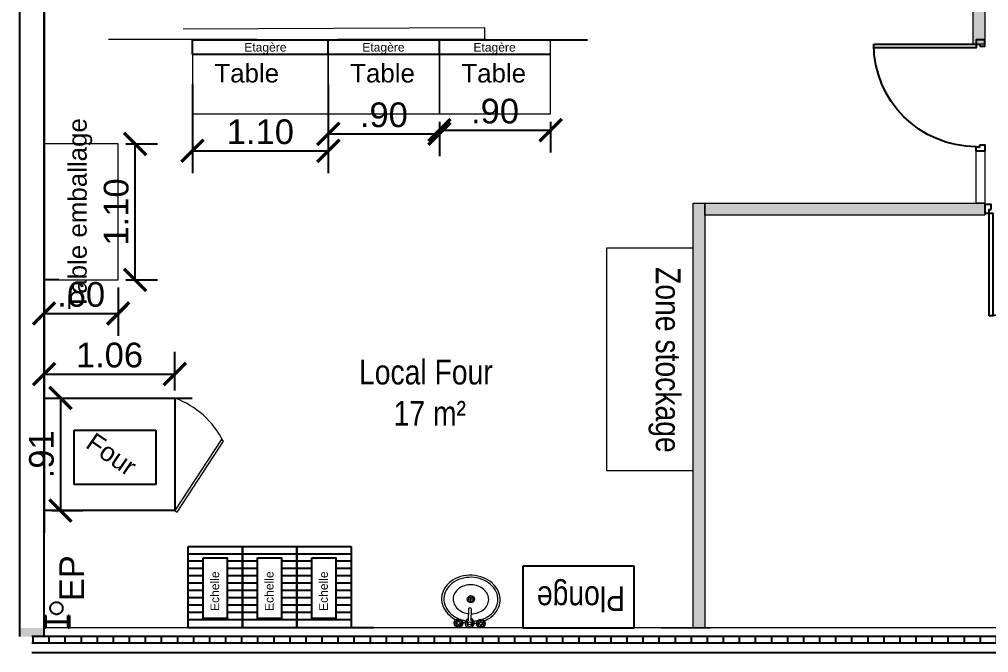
# Model space of a CAD drawing. Header units: millimetres. Extents: x 15590 to 15992, y 1055 to 1132.
# Drawn here: x 15840.9 to 15848.75, y 1070.5 to 1075.63 of the extents above; entities that cross this region are included whole.
import ezdxf

# ---------------------------------------------------------------- set-up
doc = ezdxf.new("R2010")
doc.units = ezdxf.units.MM
doc.header["$MEASUREMENT"] = 0
doc.linetypes.add('Tirets', pattern=[0.004586, 0.002822, -0.001764])
doc.layers.get('0').update_dxf_attribs({"lineweight": 9})
for name, color, linetype in [('05_Textes', 7, 'Continuous'), ('Cotation', 7, 'Continuous'), ('DRAUF', 7, 'Continuous'), ('EP', 7, 'Continuous'), ('Gondoles.VETTI', 7, 'Continuous'), ('MENUISERIES_INT', 1, 'Continuous'), ('murs exterieurs.P', 7, 'Continuous'), ('PORTES', 15, 'Continuous'), ('structure', 7, 'Continuous')]:
    doc.layers.add(name, color=color, linetype=linetype)
doc.layers.add('DM cloison', color=7, linetype='Continuous', lineweight=9)
doc.layers.add('DM sanitaire', color=7, linetype='Continuous', lineweight=9)
doc.styles.add('Arial Narrow', font='ARIALN.TTF', dxfattribs={"height": 0.3})
doc.styles.add('GENERATED_STYLE_2', font='')
doc.styles.get("Standard").update_dxf_attribs({"font": 'swiss.ttf', "height": 0.2})
doc.styles.get('GENERATED_STYLE_2').set_extended_font_data('Arial Occidental')
doc.dimstyles.get("Standard").update_dxf_attribs({"dimtxt": 0.2, "dimasz": 0.18, "dimexe": 0.18, "dimexo": 0.0625, "dimgap": 0.05, "dimtad": 1, "dimzin": 4, "dimdsep": 46, "dimtxsty": 'Standard', "dimblk": 'ARCHTICK', "dimcen": 0.09, "dimadec": 0, "dimazin": 0, "dimtfac": 1, "dimtofl": 0, "dimtmove": 0, "dimatfit": 3, "dimfxl": 1, "dimtolj": 1, "dimtzin": 0, "dimarcsym": 0})

# ---------------------------------------------------------------- blocks, each defined once
blk = doc.blocks.new('*U391')
at = {"layer": 'DM cloison'}
blk.add_hatch(color=2, dxfattribs=at).paths.add_polyline_path([(-2340, 96), (-2340, 0), (1096, 0), (1096, 96)])
blk.add_lwpolyline([(-2340, 0), (1096, 0), (1096, 96), (-2340, 96)], close=True, dxfattribs=at)
blk = doc.blocks.new('*U393')
at = {"layer": 'DM cloison'}
blk.add_hatch(color=2, dxfattribs=at).paths.add_polyline_path([(-1267.3, 96), (-1267.3, 0), (1000, 0), (1000, 96)])
blk.add_lwpolyline([(-1267.3, 0), (1000, 0), (1000, 96), (-1267.3, 96)], close=True, dxfattribs=at)
blk = doc.blocks.new('A$C575D08F3')
at = {"layer": 'PORTES'}
for points in [[(-85, 3), (-85, 7), (-90, 7), (-90, 0), (-86.5, 0), (-86.5, 3)], [(-3.5, -83), (-3.5, 0), (-6.5, 0), (-6.5, -83)], [(-5, 3), (-5, 7), (0, 7), (0, 0), (-3.5, 0), (-3.5, 3)]]:
    blk.add_lwpolyline(points, close=True, dxfattribs=at)
blk.add_arc((-3.5, 0), 83, 180, 270, dxfattribs=at)
blk = doc.blocks.new('A$C15235E4B')
at = {"layer": 'DRAUF', "color": 32}
for p, q in [((0, 0), (0, 0.66)), ((0, 0.66), (0.44, 0.66)), ((0, 0.66), (0.44, 0.66)), ((0.44, 0.66), (0.44, 0)), ((0, 0.6007), (0.44, 0.6007)), ((0, 0.6007), (0.44, 0.6007)), ((0, 0.5414), (0.1239, 0.5414)), ((0, 0.5414), (0.1239, 0.5414)), ((0, 0.4821), (0.1239, 0.4821)), ((0, 0.4821), (0.1239, 0.4821)), ((0.316, 0.5414), (0.44, 0.5414)), ((0.316, 0.5414), (0.44, 0.5414)), ((0.316, 0.4821), (0.44, 0.4821)), ((0.316, 0.4821), (0.44, 0.4821)), ((0, 0.4229), (0.1239, 0.4229)), ((0, 0.4229), (0.1239, 0.4229)), ((0.316, 0.4229), (0.44, 0.4229)), ((0.316, 0.4229), (0.44, 0.4229)), ((0, 0.3636), (0.1239, 0.3636)), ((0, 0.3636), (0.1239, 0.3636)), ((0.316, 0.3636), (0.44, 0.3636)), ((0.316, 0.3636), (0.44, 0.3636)), ((0, 0.3043), (0.1239, 0.3043)), ((0, 0.3043), (0.1239, 0.3043)), ((0, 0.245), (0.1239, 0.245)), ((0, 0.245), (0.1239, 0.245)), ((0.316, 0.3043), (0.44, 0.3043)), ((0.316, 0.3043), (0.44, 0.3043)), ((0.316, 0.245), (0.44, 0.245)), ((0.316, 0.245), (0.44, 0.245)), ((0, 0.1857), (0.1239, 0.1857)), ((0, 0.1857), (0.1239, 0.1857)), ((0.316, 0.1857), (0.44, 0.1857)), ((0.316, 0.1857), (0.44, 0.1857)), ((0, 0.1264), (0.1239, 0.1264)), ((0, 0.1264), (0.1239, 0.1264)), ((0.316, 0.1264), (0.44, 0.1264)), ((0.316, 0.1264), (0.44, 0.1264)), ((0, 0.0671), (0.44, 0.0671)), ((0, 0.0671), (0.44, 0.0671)), ((0.44, 0), (0, 0))]:
    blk.add_line(p, q, dxfattribs=at)
blk.add_lwpolyline([(0.1239, 0.5672), (0.316, 0.5672), (0.316, 0.0762), (0.1239, 0.0762)], close=True, dxfattribs=at)
at = {"insert": (0.1822, 0.1368), "char_height": 0.07, "width": 6.225749, "attachment_point": 1, "rotation": 90}
blk.add_mtext('Echelle', dxfattribs=at)
blk = doc.blocks.new('_ArchTick')
at = {"color": 0, "linetype": 'ByBlock', "const_width": 0.15}
blk.add_lwpolyline([(-0.5, -0.5), (0.5, 0.5)], dxfattribs=at)
blk = doc.blocks.new('*D407')
at = {"color": 0, "lineweight": -2, "transparency": 16777216}
for p, q in [((15841.1659, 1072.5637), (15841.4159, 1072.5637)), ((15841.2359, 1072.5637), (15841.2359, 1071.6537)), ((15841.1659, 1071.6537), (15841.4159, 1071.6537))]:
    blk.add_line(p, q, dxfattribs=at)
at = {"layer": 'DEFPOINTS', "color": 0, "transparency": 16777216}
for p in [(15841.1034, 1072.5637), (15841.1034, 1071.6537), (15841.2359, 1071.6537)]:
    blk.add_point(p, dxfattribs=at)
at = {"color": 0, "lineweight": -2, "transparency": 16777216, "xscale": 0.18, "yscale": 0.18, "zscale": 0.18}
for p, rotation in [((15841.2359, 1072.5637), 90), ((15841.2359, 1071.6537), 270)]:
    blk.add_blockref('_ArchTick', p, dxfattribs=dict(at, rotation=rotation))
at = {"color": 0, "transparency": 16777216, "insert": (15841.0831, 1072.1087), "char_height": 0.2, "attachment_point": 5, "rotation": 90}
blk.add_mtext('\\A1;.91', dxfattribs=at)
blk = doc.blocks.new('*D408')
at = {"color": 0, "lineweight": -2, "transparency": 16777216}
for p, q in [((15841.1034, 1072.6262), (15841.1034, 1072.9382)), ((15842.1624, 1072.6262), (15842.1624, 1072.9382)), ((15841.1034, 1072.7582), (15842.1624, 1072.7582))]:
    blk.add_line(p, q, dxfattribs=at)
at = {"layer": 'DEFPOINTS', "color": 0, "transparency": 16777216}
for p in [(15842.1624, 1072.7582), (15841.1034, 1072.5637), (15842.1624, 1072.5637)]:
    blk.add_point(p, dxfattribs=at)
at = {"color": 0, "lineweight": -2, "transparency": 16777216, "xscale": 0.18, "yscale": 0.18, "zscale": 0.18, "rotation": 180}
blk.add_blockref('_ArchTick', (15841.1034, 1072.7582), dxfattribs=at)
at = {"color": 0, "lineweight": -2, "transparency": 16777216, "xscale": 0.18, "yscale": 0.18, "zscale": 0.18}
blk.add_blockref('_ArchTick', (15842.1624, 1072.7582), dxfattribs=at)
at = {"color": 0, "transparency": 16777216, "insert": (15841.6329, 1072.911), "char_height": 0.2, "attachment_point": 5}
blk.add_mtext('\\A1;1.06', dxfattribs=at)
blk = doc.blocks.new('*D409')
at = {"color": 0, "lineweight": -2, "transparency": 16777216}
for p, q in [((15842.3048, 1075.1044), (15842.3048, 1074.3851)), ((15843.4048, 1075.1044), (15843.4048, 1074.3851)), ((15842.3048, 1074.5651), (15843.4048, 1074.5651))]:
    blk.add_line(p, q, dxfattribs=at)
at = {"layer": 'DEFPOINTS', "color": 0, "transparency": 16777216}
for p in [(15842.3048, 1075.1669), (15843.4048, 1075.1669), (15843.4048, 1074.5651)]:
    blk.add_point(p, dxfattribs=at)
at = {"color": 0, "lineweight": -2, "transparency": 16777216, "xscale": 0.18, "yscale": 0.18, "zscale": 0.18, "rotation": 180}
blk.add_blockref('_ArchTick', (15842.3048, 1074.5651), dxfattribs=at)
at = {"color": 0, "lineweight": -2, "transparency": 16777216, "xscale": 0.18, "yscale": 0.18, "zscale": 0.18}
blk.add_blockref('_ArchTick', (15843.4048, 1074.5651), dxfattribs=at)
at = {"color": 0, "transparency": 16777216, "insert": (15842.8548, 1074.7178), "char_height": 0.2, "attachment_point": 5}
blk.add_mtext('\\A1;1.10', dxfattribs=at)
blk = doc.blocks.new('*D410')
at = {"color": 0, "lineweight": -2, "transparency": 16777216}
for p, q in [((15843.4048, 1074.8004), (15843.4048, 1074.522)), ((15844.3048, 1074.8004), (15844.3048, 1074.522)), ((15843.4048, 1074.702), (15844.3048, 1074.702))]:
    blk.add_line(p, q, dxfattribs=at)
at = {"layer": 'DEFPOINTS', "color": 0, "transparency": 16777216}
for p in [(15843.4048, 1074.8629), (15844.3048, 1074.8629), (15844.3048, 1074.702)]:
    blk.add_point(p, dxfattribs=at)
at = {"color": 0, "lineweight": -2, "transparency": 16777216, "xscale": 0.18, "yscale": 0.18, "zscale": 0.18, "rotation": 180}
blk.add_blockref('_ArchTick', (15843.4048, 1074.702), dxfattribs=at)
at = {"color": 0, "lineweight": -2, "transparency": 16777216, "xscale": 0.18, "yscale": 0.18, "zscale": 0.18}
blk.add_blockref('_ArchTick', (15844.3048, 1074.702), dxfattribs=at)
at = {"color": 0, "transparency": 16777216, "insert": (15843.8548, 1074.8548), "char_height": 0.2, "attachment_point": 5}
blk.add_mtext('\\A1;.90', dxfattribs=at)
blk = doc.blocks.new('*D411')
at = {"color": 0, "lineweight": -2, "transparency": 16777216}
for p, q in [((15844.3048, 1074.8004), (15844.3048, 1074.552)), ((15845.2048, 1074.8004), (15845.2048, 1074.552)), ((15844.3048, 1074.732), (15845.2048, 1074.732))]:
    blk.add_line(p, q, dxfattribs=at)
at = {"layer": 'DEFPOINTS', "color": 0, "transparency": 16777216}
for p in [(15844.3048, 1074.8629), (15845.2048, 1074.8629), (15845.2048, 1074.732)]:
    blk.add_point(p, dxfattribs=at)
at = {"color": 0, "lineweight": -2, "transparency": 16777216, "xscale": 0.18, "yscale": 0.18, "zscale": 0.18, "rotation": 180}
blk.add_blockref('_ArchTick', (15844.3048, 1074.732), dxfattribs=at)
at = {"color": 0, "lineweight": -2, "transparency": 16777216, "xscale": 0.18, "yscale": 0.18, "zscale": 0.18}
blk.add_blockref('_ArchTick', (15845.2048, 1074.732), dxfattribs=at)
at = {"color": 0, "transparency": 16777216, "insert": (15844.7548, 1074.8848), "char_height": 0.2, "attachment_point": 5}
blk.add_mtext('\\A1;.90', dxfattribs=at)
blk = doc.blocks.new('*D412')
at = {"color": 0, "lineweight": -2, "transparency": 16777216}
for p, q in [((15841.1034, 1073.4574), (15841.1034, 1073.0684)), ((15841.7034, 1073.4574), (15841.7034, 1073.0684)), ((15841.1034, 1073.2484), (15841.7034, 1073.2484))]:
    blk.add_line(p, q, dxfattribs=at)
at = {"layer": 'DEFPOINTS', "color": 0, "transparency": 16777216}
for p in [(15841.1034, 1073.5199), (15841.7034, 1073.5199), (15841.7034, 1073.2484)]:
    blk.add_point(p, dxfattribs=at)
at = {"color": 0, "lineweight": -2, "transparency": 16777216, "xscale": 0.18, "yscale": 0.18, "zscale": 0.18, "rotation": 180}
blk.add_blockref('_ArchTick', (15841.1034, 1073.2484), dxfattribs=at)
at = {"color": 0, "lineweight": -2, "transparency": 16777216, "xscale": 0.18, "yscale": 0.18, "zscale": 0.18}
blk.add_blockref('_ArchTick', (15841.7034, 1073.2484), dxfattribs=at)
at = {"color": 0, "transparency": 16777216, "insert": (15841.4034, 1073.4012), "char_height": 0.2, "attachment_point": 5}
blk.add_mtext('\\A1;.60', dxfattribs=at)
blk = doc.blocks.new('*D413')
at = {"color": 0, "lineweight": -2, "transparency": 16777216}
for p, q in [((15841.7659, 1074.6199), (15842.021, 1074.6199)), ((15841.841, 1073.5199), (15841.841, 1074.6199)), ((15841.7659, 1073.5199), (15842.021, 1073.5199))]:
    blk.add_line(p, q, dxfattribs=at)
at = {"layer": 'DEFPOINTS', "color": 0, "transparency": 16777216}
for p in [(15841.7034, 1074.6199), (15841.841, 1074.6199), (15841.7034, 1073.5199)]:
    blk.add_point(p, dxfattribs=at)
at = {"color": 0, "lineweight": -2, "transparency": 16777216, "xscale": 0.18, "yscale": 0.18, "zscale": 0.18}
for p, rotation in [((15841.841, 1074.6199), 90), ((15841.841, 1073.5199), 270)]:
    blk.add_blockref('_ArchTick', p, dxfattribs=dict(at, rotation=rotation))
at = {"color": 0, "transparency": 16777216, "insert": (15841.6882, 1074.0699), "char_height": 0.2, "attachment_point": 5, "rotation": 90}
blk.add_mtext('\\A1;1.10', dxfattribs=at)
blk = doc.blocks.new('A$C67822F08')
at = {"layer": 'DRAUF'}
for p, q in [((0.9, 0.5), (0, 0.5)), ((0, 0.5), (0, 0)), ((0.9, 0), (0.9, 0.5)), ((0, 0), (0.9, 0))]:
    blk.add_line(p, q, dxfattribs=at)
at = {"layer": '05_Textes', "insert": (0.4303, 0.3629), "char_height": 0.2, "width": 2.666162, "attachment_point": 2, "style": 'Arial Narrow'}
blk.add_mtext('Plonge', dxfattribs=at)
blk = doc.blocks.new('in lavabo')
for p, q in [((-0.1027, -0.0344), (-0.1094, -0.0344)), ((-0.1026, -0.0406), (-0.1094, -0.0406)), ((-0.0937, -0.0255), (-0.0937, -0.0187)), ((-0.0937, -0.0496), (-0.0937, -0.0562)), ((-0.0875, -0.0254), (-0.0875, -0.0187)), ((-0.0875, -0.0495), (-0.0875, -0.0562)), ((-0.0786, -0.0344), (-0.0719, -0.0344)), ((-0.0786, -0.0406), (-0.0719, -0.0406)), ((-0.0125, -0.0591), (-0.0125, -0.15)), ((0.0125, -0.15), (0.0125, -0.0591)), ((0.0786, -0.0344), (0.0719, -0.0344)), ((0.0787, -0.0406), (0.0719, -0.0406)), ((0.0875, -0.0255), (0.0875, -0.0187)), ((0.0875, -0.0496), (0.0875, -0.0562)), ((0.0938, -0.0254), (0.0938, -0.0187)), ((0.0938, -0.0495), (0.0938, -0.0562)), ((0.1026, -0.0344), (0.1094, -0.0344)), ((0.1027, -0.0406), (0.1094, -0.0406)), ((-0.0257, -0.2319), (0.0131, -0.2319)), ((-0.0063, -0.2125), (-0.0063, -0.2513))]:
    blk.add_line(p, q)
at = {"linetype": 'Continuous'}
blk.add_line((-0.0125, -0.0374), (-0.0125, -0.0374), dxfattribs=at)
for centre, radius in [((-0.0906, -0.0375), 0.0344), ((-0.1156, -0.0375), 0.00699), ((-0.0906, -0.0375), 0.0125), ((-0.0906, -0.0125), 0.00699), ((-0.0906, -0.0625), 0.00699), ((-0.0656, -0.0375), 0.00699), ((0, -0.0375), 0.0125), ((0.0906, -0.0375), 0.0344), ((0.0656, -0.0375), 0.00699), ((0.0906, -0.0375), 0.0125), ((0.0906, -0.0125), 0.00699), ((0.0906, -0.0625), 0.00699), ((0.1156, -0.0375), 0.00699), ((-0.0063, -0.2319), 0.0291), ((-0.0063, -0.2319), 0.0194)]:
    blk.add_circle(centre, radius)
for centre, radius, start, end in [((0, -0.0375), 0.0375, 289.6514, 250.3603), ((-0.0906, -0.0375), 0.025, 105.2407, 164.2093), ((-0.0906, -0.0375), 0.025, 196.2342, 253.9047), ((-0.0906, -0.0375), 0.025, 16.44125, 74.07887), ((-0.0906, -0.0375), 0.025, 286.12, 344.0884), ((0, -0.0375), 0.025, 300.3431, 239.7554), ((0.0906, -0.0375), 0.025, 106.12, 164.0884), ((0.0906, -0.0375), 0.025, 196.4413, 254.0789), ((0.0906, -0.0375), 0.025, 285.2407, 344.2093), ((0.0906, -0.0375), 0.025, 16.23422, 73.90469), ((0, -0.15), 0.0125, 180, 0)]:
    blk.add_arc(centre, radius, start, end)
for centre, radius, start, end in [((-0.0236, -0.2797), 0.2403, 113.06724, 127.46196), ((-0.022, -0.2785), 0.222, 110.53483, 128.22951), ((-0.022, -0.2785), 0.222, 108.8567, 108.95962), ((-0.0236, -0.2797), 0.2403, 106.88731, 106.98482), ((-0.0093, -0.3267), 0.2893, 106.83597, 106.88731), ((-0.0076, -0.3236), 0.2694, 95.40502, 102.32102), ((-0.0093, -0.3267), 0.2893, 95.5863, 99.37639), ((-0.0093, -0.3267), 0.2893, 85.67514, 85.67874), ((-0.0076, -0.3236), 0.2694, 72.90442, 81.56946), ((-0.0093, -0.3267), 0.2893, 76.72914, 80.72264), ((0.0082, -0.2789), 0.222, 50.15563, 69.05814), ((-0.0093, -0.3267), 0.2893, 69.42163, 69.52572), ((0.0079, -0.2808), 0.2403, 68.94454, 69.42163), ((0.0079, -0.2808), 0.2403, 48.84698, 64.2831), ((-0.0834, -0.2294), 0.1603, 151.31802, 178.15447), ((-0.0468, -0.2494), 0.2021, 127.46196, 151.31802), ((-0.0448, -0.2496), 0.1852, 128.22951, 152.13293), ((-0.0312, -0.2434), 0.122, 128.48887, 152.37626), ((-0.0164, -0.262), 0.1458, 107.98193, 128.48887), ((-0.0069, -0.2912), 0.1765, 91.80948, 107.98193), ((-0.0069, -0.2912), 0.1765, 70.73657, 83.68128), ((0.0032, -0.2623), 0.1458, 50.22963, 70.73657), ((0.0184, -0.2439), 0.122, 26.34225, 50.22963), ((0.0317, -0.2506), 0.1852, 26.25222, 50.15563), ((0.033, -0.252), 0.2021, 24.99092, 48.84698), ((-0.0834, -0.2294), 0.1603, 178.15447, 204.99092), ((-0.0802, -0.2308), 0.1451, 152.13293, 179.19257), ((-0.0802, -0.2308), 0.1451, 179.19257, 206.25222), ((-0.0543, -0.2313), 0.096, 152.37626, 179.35925), ((-0.0543, -0.2313), 0.096, 179.35925, 206.34225), ((0.0417, -0.2324), 0.096, 332.37626, 359.35925), ((0.0417, -0.2324), 0.096, 359.35925, 26.34225), ((0.0677, -0.2329), 0.1451, 332.13293, 359.19257), ((0.0677, -0.2329), 0.1451, 359.19257, 26.25222), ((0.0709, -0.2344), 0.1603, 358.15447, 24.99092), ((-0.0456, -0.2117), 0.2021, 204.99092, 228.84698), ((-0.0443, -0.2131), 0.1852, 206.25222, 230.15563), ((-0.031, -0.2198), 0.122, 206.34225, 230.22963), ((-0.0157, -0.2015), 0.1458, 230.22963, 250.73657), ((0.0187, -0.2203), 0.122, 308.48887, 332.37626), ((0.0323, -0.2142), 0.1852, 308.22951, 332.13293), ((0.0343, -0.2143), 0.2021, 307.46196, 331.31802), ((0.0709, -0.2344), 0.1603, 331.31802, 358.15447), ((-0.0204, -0.183), 0.2403, 228.84698, 249.42163), ((-0.0207, -0.1848), 0.222, 230.15563, 250.62713), ((-0.0056, -0.1725), 0.1765, 250.73657, 269.35925), ((-0.0056, -0.1725), 0.1765, 269.35925, 287.98193), ((0.0039, -0.2017), 0.1458, 287.98193, 308.48887), ((0.0095, -0.1853), 0.222, 287.75802, 308.22951), ((0.011, -0.184), 0.2403, 286.88731, 307.46196), ((-0.0032, -0.1371), 0.2893, 249.42163, 268.15447), ((-0.005, -0.1401), 0.2694, 250.62713, 269.19257), ((-0.0032, -0.1371), 0.2893, 268.15447, 286.88731), ((-0.005, -0.1401), 0.2694, 269.19257, 287.75802)]:
    blk.add_arc(centre, radius, start, end, dxfattribs=at)
blk = doc.blocks.new('*U414')
at = {"layer": 'DM cloison'}
blk.add_hatch(color=2, dxfattribs=at).paths.add_polyline_path([(-265.1, 96), (-265.1, 0), (1096, 0), (1096, 96)])
blk.add_lwpolyline([(-265.1, 0), (1096, 0), (1096, 96), (-265.1, 96)], close=True, dxfattribs=at)

msp = doc.modelspace()

# ---------------------------------------------------------------- hatches: boundary and pattern name
at = {"layer": 'murs exterieurs.P', "linetype": 'Continuous', "ltscale": 1000}
for points in [[(15840.9034, 1070.6337), (15841.0034, 1070.6337), (15841.0034, 1070.7037), (15840.9034, 1070.7037)], [(15841.1034, 1070.7037), (15841.0034, 1070.7037), (15841.0034, 1070.6337), (15841.1034, 1070.6337)]]:
    msp.add_hatch(color=256, dxfattribs=at).paths.add_polyline_path(points, flags=0)
h = msp.add_hatch(dxfattribs=at)
h.set_pattern_fill('ISOLANT_POLYSTYRENE_0005', color=256, scale=0.1, angle=90, style=0, pattern_type=2)
h.set_pattern_definition([(90, (15832.56519, 1074.85421), (-0.13, 8e-18), []), (180, (15832.56519, 1074.85421), (-8e-18, -0.13), [])])
h.paths.add_polyline_path([(15841.0034, 1070.5837), (15851.8532, 1070.5837), (15851.8532, 1070.6337), (15841.0034, 1070.6337)], flags=0)

# ---------------------------------------------------------------- linework, layer by layer
for p, q in [((15842.2283, 1075.5523), (15844.6699, 1075.5629)), ((15844.6699, 1075.5629), (15844.6699, 1075.4629)), ((15844.6699, 1075.4629), (15843.1034, 1075.4629)), ((15841.1034, 1070.6959), (15841.1034, 1074.1331)), ((15846.3586, 1073.7768), (15845.6586, 1073.7768)), ((15845.6586, 1073.7768), (15845.6586, 1071.9768)), ((15846.3586, 1071.9768), (15846.3586, 1073.7768)), ((15845.6586, 1071.9768), (15846.3586, 1071.9768)), ((15852.6431, 1070.7037), (15841.1034, 1070.7037))]:
    msp.add_line(p, q)
at = {"color": 32}
for p, q in [((15842.8261, 1075.4669), (15841.6261, 1075.4669)), ((15842.3048, 1075.4629), (15842.3048, 1074.8629)), ((15843.4048, 1074.8629), (15843.4048, 1075.4629)), ((15843.4048, 1075.4629), (15843.4048, 1074.8629)), ((15844.6808, 1075.4669), (15843.4808, 1075.4669)), ((15844.3048, 1074.8629), (15844.3048, 1075.4629)), ((15844.3048, 1075.4629), (15844.3048, 1074.8629)), ((15845.2048, 1074.8629), (15845.2048, 1075.4629)), ((15842.3048, 1074.8629), (15843.4048, 1074.8629)), ((15843.4048, 1074.8629), (15844.3048, 1074.8629)), ((15844.3048, 1074.8629), (15845.2048, 1074.8629)), ((15841.7034, 1074.6199), (15841.1034, 1074.6199)), ((15841.7034, 1073.5199), (15841.7034, 1074.6199)), ((15841.1034, 1073.5199), (15841.7034, 1073.5199)), ((15841.1034, 1072.5637), (15841.1034, 1071.6537)), ((15842.1624, 1072.5637), (15841.1034, 1072.5637)), ((15842.1624, 1071.6537), (15842.1624, 1072.5637)), ((15841.1034, 1071.6537), (15842.1624, 1071.6537))]:
    msp.add_line(p, q, dxfattribs=at)
msp.add_lwpolyline([(15848.7219, 1074.1397), (15848.6519, 1074.1397), (15848.6519, 1074.5629), (15848.7219, 1074.5629)], close=True)
msp.add_lwpolyline([(15842.1624, 1071.6537), (15842.1815, 1071.6412), (15842.556, 1072.2142), (15842.5369, 1072.2267)], close=True, dxfattribs=at)
msp.add_arc((15841.9162, 1071.8945), 0.7129, 26.19182, 69.80584, dxfattribs=at)
at = {"layer": 'Cotation', "linetype": 'Continuous', "ltscale": 1000}
msp.add_line((15843.7725, 1070.7037), (15843.585, 1070.7037), dxfattribs=at)
at = {"layer": 'DM sanitaire', "color": 7, "linetype": 'Continuous'}
msp.add_line((15846.1016, 1070.7037), (15846.4992, 1070.7037), dxfattribs=at)
at = {"layer": 'DRAUF', "color": 32}
for p, q in [((15842.3048, 1075.3446), (15842.3048, 1075.4629)), ((15842.3048, 1075.4629), (15843.4048, 1075.4629)), ((15843.4048, 1075.3446), (15843.4048, 1075.4629)), ((15843.4048, 1075.4629), (15844.6048, 1075.4629)), ((15844.3048, 1075.3446), (15844.3048, 1075.4629)), ((15844.3048, 1075.4629), (15845.5048, 1075.4629)), ((15843.4048, 1075.3446), (15842.3048, 1075.3446)), ((15844.3048, 1075.3446), (15843.4048, 1075.3446)), ((15845.2048, 1075.3446), (15844.3048, 1075.3446)), ((15841.1034, 1073.5199), (15841.1034, 1074.6199)), ((15841.2217, 1073.5199), (15841.1034, 1073.5199)), ((15841.3471, 1071.8645), (15841.3471, 1072.3045)), ((15841.3471, 1072.3045), (15842.0071, 1072.3045)), ((15842.0071, 1072.3045), (15842.0071, 1071.8645)), ((15842.0071, 1072.3045), (15842.0071, 1071.8645)), ((15842.0071, 1071.8645), (15841.3471, 1071.8645))]:
    msp.add_line(p, q, dxfattribs=at)
at = {"layer": 'DRAUF'}
for p, q in [((15841.1034, 1071.6537), (15841.1034, 1072.5637)), ((15841.1034, 1072.5637), (15842.3034, 1072.5637)), ((15842.1624, 1072.5637), (15842.1624, 1071.6537)), ((15842.1656, 1071.6537), (15841.1034, 1071.6537))]:
    msp.add_line(p, q, dxfattribs=at)
at = {"layer": 'EP', "linetype": 'Tirets', "ltscale": 1000}
msp.add_circle((15841.2034, 1070.863), 0.05, dxfattribs=at)
at = {"layer": 'Gondoles.VETTI', "linetype": 'Continuous', "ltscale": 1000}
for p, q in [((15841.1034, 1106.0542), (15841.1034, 1071.4742)), ((15841.1034, 1071.4742), (15841.1034, 1106.0542))]:
    msp.add_line(p, q, dxfattribs=at)
at = {"layer": 'murs exterieurs.P', "linetype": 'Continuous', "ltscale": 1000}
for p, q in [((15840.9034, 1070.7037), (15840.9034, 1070.6337)), ((15841.1034, 1070.6337), (15841.1034, 1070.7037)), ((15841.0034, 1070.5837), (15851.8532, 1070.5837))]:
    msp.add_line(p, q, dxfattribs=at)
at = {"layer": 'murs exterieurs.P', "color": 31, "linetype": 'Continuous', "lineweight": 25, "ltscale": 1000}
msp.add_line((15851.8532, 1070.6337), (15841.0034, 1070.6337), dxfattribs=at)
at = {"layer": 'murs exterieurs.P', "linetype": 'Continuous', "ltscale": 1000, "flags": 128}
for points in [[(15840.9034, 1115.3534), (15840.9034, 1070.7037)], [(15841.1034, 1070.7037), (15841.1034, 1115.3534)], [(15841.0034, 1070.5037), (15851.8532, 1070.5037)]]:
    msp.add_lwpolyline(points, dxfattribs=at)
at = {"layer": 'structure', "color": 160, "linetype": 'Continuous', "lineweight": 35, "ltscale": 1000}
for p, q in [((15841.1072, 1070.8037), (15841.1157, 1070.8037)), ((15841.1072, 1070.7037), (15841.1072, 1070.8037)), ((15841.1157, 1070.8037), (15841.1157, 1070.7621)), ((15841.2987, 1070.7621), (15841.2987, 1070.8037)), ((15841.2987, 1070.8037), (15841.3072, 1070.8037)), ((15841.3072, 1070.8037), (15841.3072, 1070.7037)), ((15841.1157, 1070.7037), (15841.1072, 1070.7037)), ((15841.1157, 1070.7453), (15841.1157, 1070.7037)), ((15841.1213, 1070.7565), (15841.2931, 1070.7565)), ((15841.2931, 1070.7509), (15841.1213, 1070.7509)), ((15841.2987, 1070.7037), (15841.2987, 1070.7453)), ((15841.3072, 1070.7037), (15841.2987, 1070.7037))]:
    msp.add_line(p, q, dxfattribs=at)
for centre, start, end in [((15841.1213, 1070.7621), 180, 270), ((15841.1213, 1070.7453), 90, 180), ((15841.2931, 1070.7621), 270, 0), ((15841.2931, 1070.7453), 0, 90)]:
    msp.add_arc(centre, 0.0056, start, end, dxfattribs=at)

# ---------------------------------------------------------------- block references
at = {"rotation": 178.9664986470137}
msp.add_blockref('in lavabo', (15844.5492, 1070.7037), dxfattribs=at)
at = {"layer": 'DM cloison', "xscale": -0.001, "yscale": 0.001, "zscale": 0.001, "rotation": 270}
for name, p in [('*U414', (15848.626, 1075.6931)), ('*U391', (15846.3586, 1073.0437))]:
    msp.add_blockref(name, p, dxfattribs=at)
at = {"layer": 'DM cloison', "xscale": -0.001, "yscale": 0.001, "zscale": 0.001}
msp.add_blockref('*U393', (15847.4546, 1074.0437), dxfattribs=at)
at = {"layer": 'DRAUF'}
for p in [(15842.2689, 1070.7037), (15842.7089, 1070.7037), (15843.1489, 1070.7037)]:
    msp.add_blockref('A$C15235E4B', p, dxfattribs=at)
at = {"layer": 'DRAUF', "rotation": 180}
msp.add_blockref('A$C67822F08', (15845.8808, 1071.2037), dxfattribs=at)
at = {"layer": 'MENUISERIES_INT', "ltscale": 5, "xscale": -0.01000000000021828, "yscale": 0.01000000000021828, "zscale": 0.01000000000021828, "rotation": 270}
msp.add_blockref('A$C575D08F3', (15848.6519, 1075.4629), dxfattribs=at)
at = {"layer": 'MENUISERIES_INT', "ltscale": 5, "xscale": -0.01000000000021828, "yscale": 0.01000000000021828, "zscale": 0.01000000000021828}
msp.add_blockref('A$C575D08F3', (15848.7219, 1074.0591), dxfattribs=at)

# ---------------------------------------------------------------- texts
for s, height, p in [('Etagère', 0.07, (15842.7242, 1075.3679)), ('Etagère', 0.07, (15843.6801, 1075.3679)), ('Etagère', 0.07, (15844.5801, 1075.3679)), ('Table', 0.15, (15842.4823, 1075.1178)), ('Table', 0.15, (15843.5823, 1075.1178)), ('Table', 0.15, (15844.4823, 1075.1178))]:
    msp.add_text(s, height=height).set_placement(p)
msp.add_text('Table emballage', height=0.15, rotation=90).set_placement((15841.4485, 1073.2799))
at = {"insert": (15841.5149, 1072.2933), "char_height": 0.15, "width": 6.225749, "attachment_point": 1, "rotation": 325.38887}
msp.add_mtext('Four', dxfattribs=at)
at = {"layer": '05_Textes', "insert": (15846.2569, 1072.8726), "char_height": 0.2, "width": 2.666162, "attachment_point": 2, "rotation": 270, "style": 'Arial Narrow'}
msp.add_mtext('Zone stockage', dxfattribs=at)
at = {"layer": '05_Textes', "insert": (15844.1949, 1072.8739), "char_height": 0.2, "width": 2.666162, "attachment_point": 2, "style": 'Arial Narrow'}
msp.add_mtext('Local Four\\P 17 m²', dxfattribs=at)
at = {"layer": 'EP', "linetype": 'Continuous', "insert": (15841.3275, 1071.1055), "char_height": 0.2, "attachment_point": 5, "rotation": 90, "style": 'GENERATED_STYLE_2'}
msp.add_mtext('{EP}', dxfattribs=at)

# ---------------------------------------------------------------- dimensions: what is measured, and where the dimension line sits
for base, p1, p2, picture, middle in [((15843.4048, 1074.5651), (15842.3048, 1075.1669), (15843.4048, 1075.1669), '*D409', (15842.8548, 1074.7178)), ((15845.2048, 1074.732), (15844.3048, 1074.8629), (15845.2048, 1074.8629), '*D411', (15844.7548, 1074.8848)), ((15844.3048, 1074.702), (15843.4048, 1074.8629), (15844.3048, 1074.8629), '*D410', (15843.8548, 1074.8548)), ((15842.1624, 1072.7582), (15841.1034, 1072.5637), (15842.1624, 1072.5637), '*D408', (15841.6329, 1072.911))]:
    dim = msp.add_linear_dim(base=base, p1=p1, p2=p2, dimstyle='Standard')
    dim.commit()
    dim.dimension.update_dxf_attribs({"geometry": picture, "text_midpoint": middle})
for base, p1, p2, angle, picture, middle in [((15841.841, 1074.6199), (15841.7034, 1073.5199), (15841.7034, 1074.6199), 90, '*D413', (15841.6882, 1074.0699)), ((15841.7034, 1073.2484), (15841.1034, 1073.5199), (15841.7034, 1073.5199), 180, '*D412', (15841.4034, 1073.4012))]:
    dim = msp.add_linear_dim(base=base, p1=p1, p2=p2, angle=angle, dimstyle='Standard')
    dim.commit()
    dim.dimension.update_dxf_attribs({"geometry": picture, "text_midpoint": middle})
dim = msp.add_linear_dim(base=(15841.2359, 1071.6537), p1=(15841.1034, 1072.5637), p2=(15841.1034, 1071.6537), angle=90, dimstyle='Standard')
dim.commit()
dim.dimension.update_dxf_attribs({"geometry": '*D407', "text_midpoint": (15841.2359, 1072.1087), "dimtype": 160})

doc.saveas('drawing.dxf')
